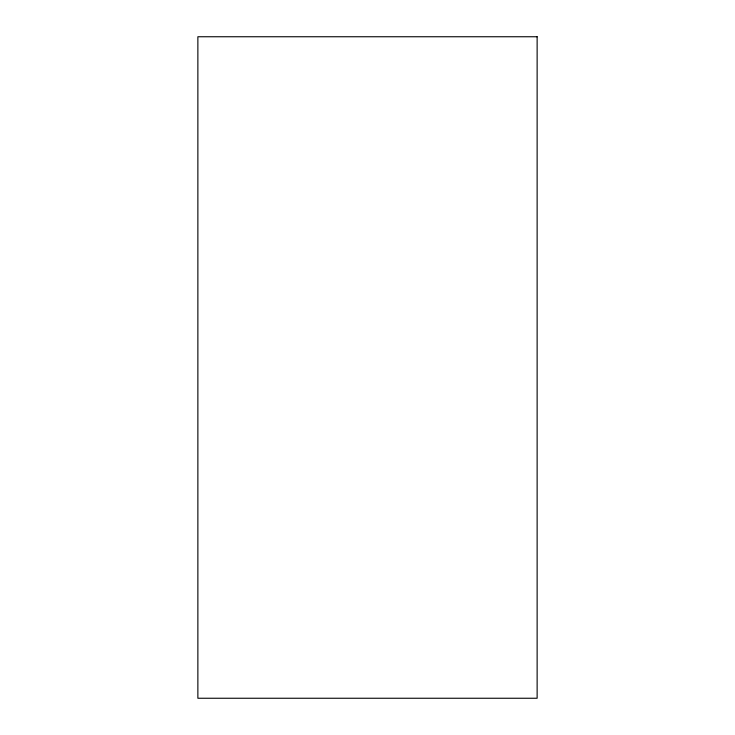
<?xml version="1.0" encoding="UTF-8"?>
<svg xmlns="http://www.w3.org/2000/svg" width="735" height="735" viewBox="0 0 735 735"><rect width="100%" height="100%" fill="white"/><g stroke="black" fill="none" stroke-linecap="round" stroke-linejoin="round"><path stroke-width="1.1" d="M537.129 36.75L197.871 36.75L197.871 698.25L537.129 698.25L537.129 36.75"/></g></svg>
